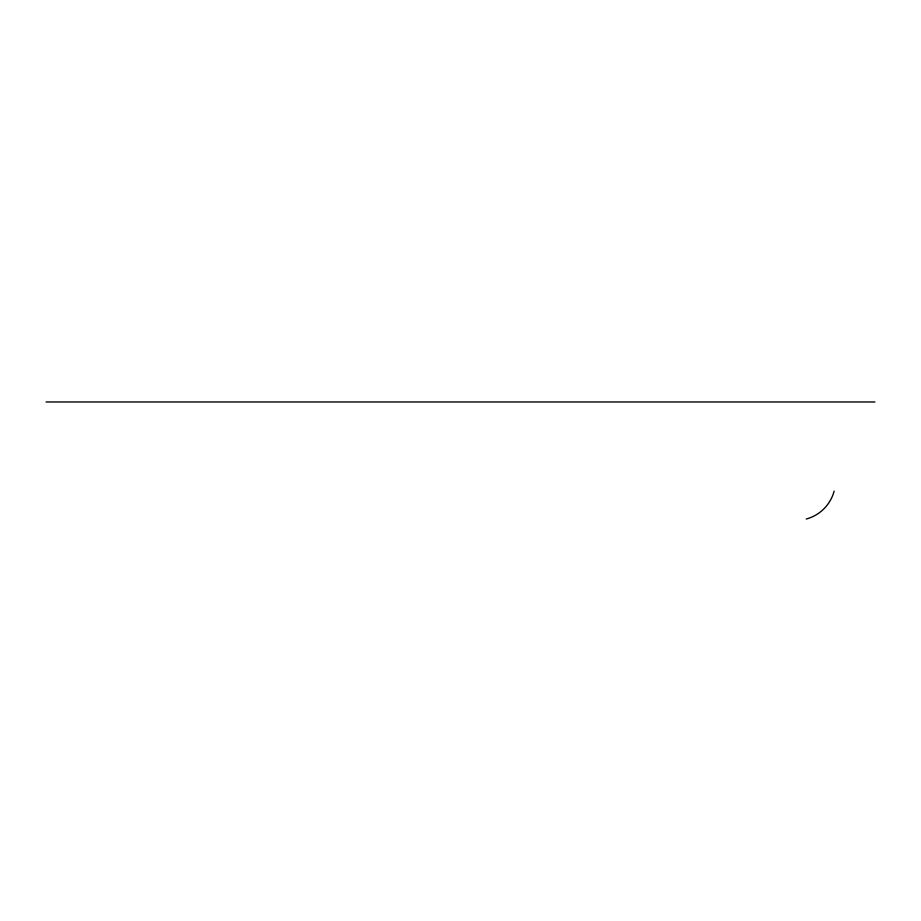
<?xml version="1.0" encoding="UTF-8"?>
<svg xmlns="http://www.w3.org/2000/svg" width="921" height="921" viewBox="0 0 921 921"><rect width="100%" height="100%" fill="white"/><g stroke="black" fill="none" stroke-linecap="round" stroke-linejoin="round"><path stroke-width="1.38" d="M46.05 401.97L874.95 401.97M834.138 491.123A39.476 39.476 0 0 1 806.22 519.03"/></g></svg>
